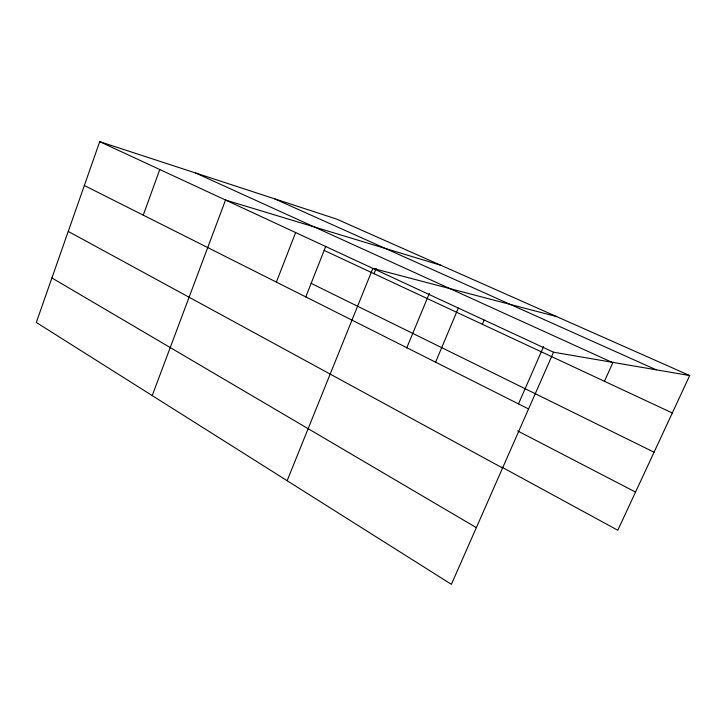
<?xml version="1.0" encoding="UTF-8"?>
<svg xmlns="http://www.w3.org/2000/svg" width="726" height="726" viewBox="0 0 726 726"><rect width="100%" height="100%" fill="white"/><g stroke="black" fill="none" stroke-linecap="round" stroke-linejoin="round"><path stroke-width="1.09" d="M689.7 375.551L336.51 219.043L99.725 141.661L36.3 322.462L451.4 584.339L553.521 352.21L689.7 375.551L617.799 530.243L501.811 467.099M143.249 215.15L159.774 169.53M152.224 395.597L225.532 200.04L440.981 265.335M276.379 282.105L295.627 232.556M305.764 296.998L325.793 246.223M287.133 480.712L372.855 268.384L556.697 316.618M374.017 273.693L376.122 268.493M406.696 347.999L429.365 293.349M435.582 362.174L458.351 308.051M482.345 324.277L484.106 320.139M518.464 403.937L543.556 346.629M604.449 381.295L613.08 362.156M274.346 198.724L656.286 369.824M195.684 173.024L611.709 362.183M99.725 141.661L553.521 352.21M324.141 250.406L672.303 412.976M311.145 283.358L654.072 452.207M84.343 185.52L528.564 408.947M517.711 430.945L635.54 492.074M68.244 231.403L502.573 468.007M51.909 277.958L476.347 527.63"/></g></svg>
